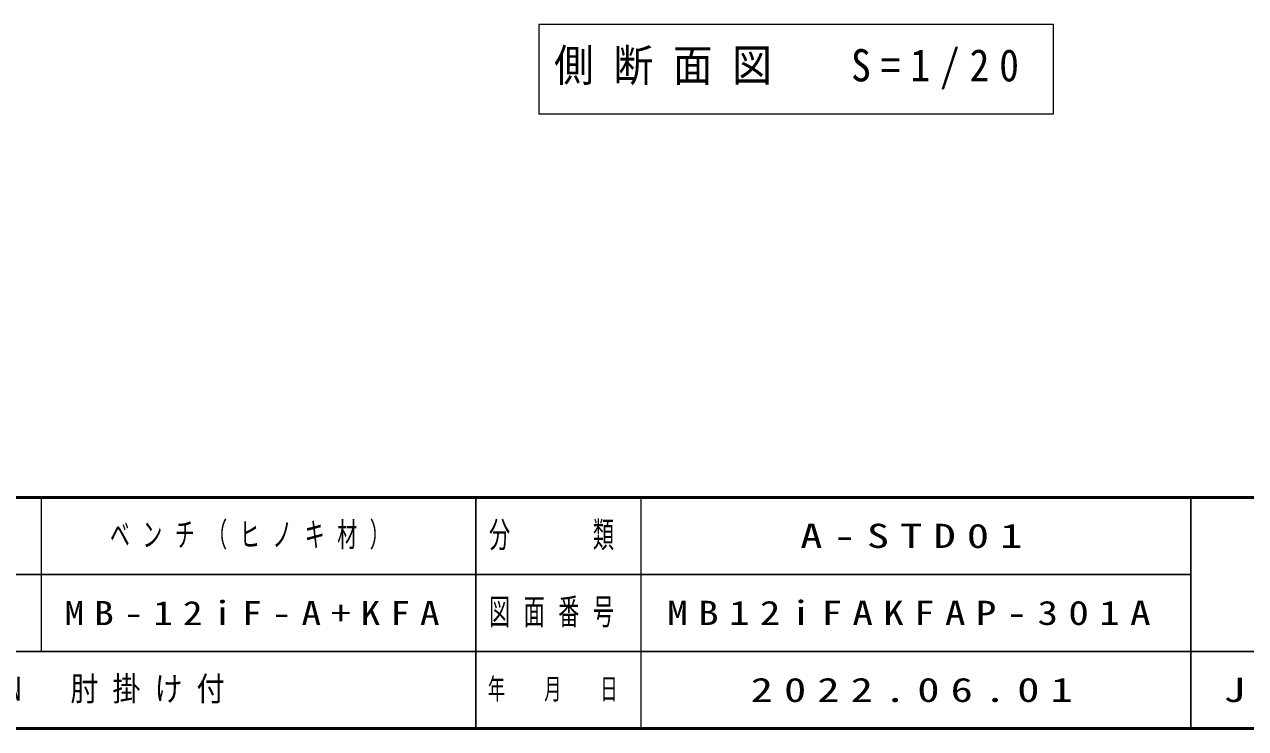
# Model space of a CAD drawing. Units: millimetres on the paper, scale 1:20. Extents: x -385 to 0, y 0 to 267.
# Drawn here: x -176 to -65, y 0 to 64 of the extents above; entities that cross this region are included whole.
import ezdxf

# ---------------------------------------------------------------- set-up
doc = ezdxf.new("R2010")
doc.units = ezdxf.units.MM
doc.layers.add('1_20', color=7, linetype='Continuous', lineweight=25)
doc.layers.add('LY_3', color=7, linetype='Continuous', lineweight=13)
doc.layers.add('LY_4', color=7, linetype='Continuous')
doc.styles.add('ＭＳ ゴシック', font='')
doc.styles.get('ＭＳ ゴシック').set_extended_font_data('MS Gothic')

msp = doc.modelspace()

# ---------------------------------------------------------------- linework, layer by layer
at = {"layer": '1_20', "lineweight": 13}
for p, q in [((-129.279, 64.007), (-129.279, 55.873)), ((-82.479, 64.007), (-129.279, 64.007)), ((-82.479, 55.873), (-82.479, 64.007)), ((-129.279, 55.873), (-82.479, 55.873))]:
    msp.add_line(p, q, dxfattribs=at)
at = {"layer": 'LY_3', "lineweight": 50}
for p, q in [((-385, 21), (0, 21)), ((-385, 0), (0, 0))]:
    msp.add_line(p, q, dxfattribs=at)
at = {"layer": 'LY_3'}
for p, q in [((-174.5, 21), (-174.5, 7)), ((-120, 21), (-120, 0))]:
    msp.add_line(p, q, dxfattribs=at)
at = {"layer": 'LY_3', "color": 211, "lineweight": 25}
for p, q in [((-135, 21), (-135, 0)), ((-70, 21), (-70, 0)), ((-187.5, 14), (-70, 14)), ((-242.5, 7), (0, 7))]:
    msp.add_line(p, q, dxfattribs=at)

# ---------------------------------------------------------------- texts
at = {"layer": '1_20', "insert": (-127.879, 59.94), "char_height": 2.933, "attachment_point": 4, "style": 'ＭＳ ゴシック'}
msp.add_mtext('\\T1.5;\\W0.9;側断面図\u3000S=1/20', dxfattribs=at)
at = {"layer": 'LY_3', "color": 4, "attachment_point": 5, "style": 'ＭＳ ゴシック'}
for s, insert, char_height in [('\\T1.64;\\W0.6;分\u3000\u3000類', (-127.5, 17.5), 2.346), ('\\T1.64;\\W0.6;図面番号', (-127.5, 10.5), 2.346), ('\\T1.64;\\W0.6;年\u3000月\u3000日', (-127.5, 3.5), 1.906), ('\\T1.5;\\W1.35;JOB', (-62.5, 3.5), 2.199)]:
    msp.add_mtext(s, dxfattribs=dict(at, insert=insert, char_height=char_height))
at = {"layer": 'LY_4', "char_height": 2.199, "attachment_point": 4, "style": 'ＭＳ ゴシック'}
for s, insert in [('\\T1.64;\\W0.6;ベンチ（ヒノキ材）', (-168.25, 17.5)), ('\\T1.5;\\W1.35;A-STD01', (-105.5, 17.5)), ('\\T1.5;\\W1.2;MB-12iF-A+KFA', (-172.393, 10.5)), ('\\T1.5;\\W1.25;MB12iFAKFAP-301A', (-117.588, 10.5)), ('\\T1.5;\\W0.85;PC基礎：T11-N\u3000肘掛け付', (-200.5, 3.5)), ('\\T1.5;\\W1.35;2022.06.01', (-110, 3.5))]:
    msp.add_mtext(s, dxfattribs=dict(at, insert=insert))

doc.saveas('drawing.dxf')
